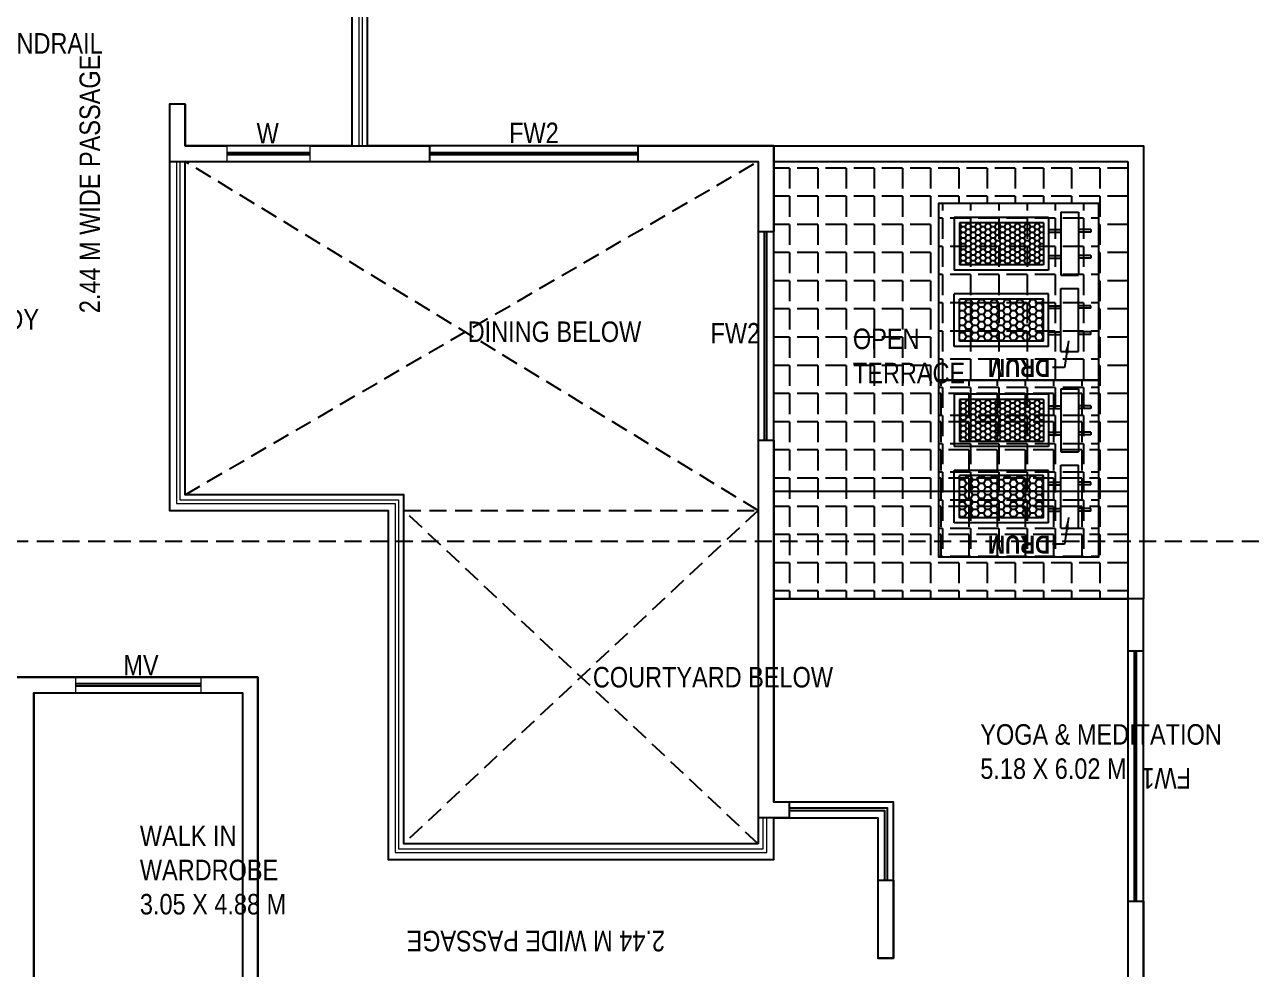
# Model space of a CAD drawing. Header units: metres. Extents: x 1185 to 1291, y 1063 to 1193.
# Drawn here: x 1250.12 to 1268.11, y 1071.5 to 1085.32 of the extents above; entities that cross this region are included whole.
import ezdxf

# ---------------------------------------------------------------- set-up
doc = ezdxf.new("R2010")
doc.units = ezdxf.units.M
doc.header["$MEASUREMENT"] = 0
for name, pattern in [('DASHED', [0.75, 0.5, -0.25]), ('DASHED2', [0.375, 0.25, -0.125]), ('HIDDEN', [0.375, 0.25, -0.125])]:
    doc.linetypes.add(name, pattern=pattern)
for name, color, linetype, lineweight in [('041 Window Elevation', 154, 'Continuous', 13), ('042 Elevation 2', 154, 'Continuous', 9), ('042 Window Glass', 8, 'Continuous', 25), ('081 Elevation 3', 150, 'Continuous', 20), ('11 Hatch 1', 251, 'Continuous', 0), ('111 Hatch 1', 8, 'Continuous', 5), ('SOLAR_PANEL', 3, 'Continuous', 0)]:
    doc.layers.add(name, color=color, linetype=linetype, lineweight=lineweight)
for name, color, linetype in [('BLK_1_FLR_1_BLT_UP_AREA', 2, 'Continuous'), ('BLK_1_FLR_1_BLT_UP_AREA_DEDUCT', 2, 'Continuous'), ('BLK_1_FLR_1_CARPET_AREA', 2, 'Continuous'), ('BLK_1_FLR_1_ROOF_AREA', 54, 'Continuous'), ('Grid Line', 8, 'Continuous'), ('SOLAR_WATER_HEATER', 1, 'Continuous')]:
    doc.layers.add(name, color=color, linetype=linetype)
doc.styles.get("Standard").update_dxf_attribs({"font": 'swisscb.ttf'})
doc.dimstyles.get("Standard").update_dxf_attribs({"dimtxt": 0.18, "dimasz": 0.18, "dimexe": 0.18, "dimexo": 0.0625, "dimgap": 0.09, "dimtad": 0, "dimtih": 1, "dimtoh": 1, "dimdec": 4, "dimzin": 0, "dimdsep": 46, "dimtxsty": 'Standard', "dimcen": 0.09, "dimadec": 0, "dimazin": 0, "dimtfac": 1, "dimtdec": 4, "dimtofl": 0, "dimtmove": 0, "dimatfit": 3, "dimfxl": 0, "dimtolj": 1, "dimtzin": 0, "dimarcsym": 0})

# ---------------------------------------------------------------- blocks, each defined once
blk = doc.blocks.new('hggkgk')
at = {"layer": '041 Window Elevation', "ltscale": 5}
for p, q in [((1389.792, 1087.91), (1388.572, 1087.91)), ((1388.572, 1087.91), (1388.572, 1087.681)), ((1389.792, 1087.681), (1389.792, 1087.91)), ((1389.792, 1087.681), (1388.572, 1087.681))]:
    blk.add_line(p, q, dxfattribs=at)
at = {"layer": '042 Window Glass', "ltscale": 5}
for p, q in [((1389.792, 1087.808), (1388.572, 1087.808)), ((1389.792, 1087.776), (1388.572, 1087.776))]:
    blk.add_line(p, q, dxfattribs=at)
blk = doc.blocks.new('BGFGBFGD')
at = {"layer": '041 Window Elevation', "ltscale": 5}
for p, q in [((1467.046, 1077.623), (1467.275, 1077.623)), ((1467.046, 1075.793), (1467.046, 1077.623)), ((1467.275, 1075.793), (1467.275, 1077.623)), ((1467.046, 1075.793), (1467.275, 1075.793))]:
    blk.add_line(p, q, dxfattribs=at)
at = {"layer": '042 Window Glass', "ltscale": 5}
for p, q in [((1467.141, 1075.793), (1467.141, 1077.623)), ((1467.173, 1075.793), (1467.173, 1077.623))]:
    blk.add_line(p, q, dxfattribs=at)
blk = doc.blocks.new('TRHTRH')
at = {"lineweight": -3}
for p, q in [((112975.853, -26611.716), (112975.853, -26612.637)), ((112976.113, -26611.716), (112975.853, -26611.716)), ((112976.113, -26611.716), (112976.113, -26612.637)), ((112976.292, -26611.792), (112977.674, -26611.792)), ((112976.292, -26611.792), (112976.292, -26612.56)), ((112976.368, -26611.869), (112977.597, -26611.869)), ((112976.368, -26611.869), (112976.368, -26612.484)), ((112977.597, -26611.869), (112977.597, -26612.484)), ((112977.674, -26611.792), (112977.674, -26612.56)), ((112975.674, -26611.965), (112975.853, -26611.965)), ((112975.674, -26611.965), (112975.674, -26612.004)), ((112975.674, -26612.004), (112975.853, -26612.004)), ((112976.292, -26611.965), (112976.113, -26611.965)), ((112976.292, -26612.004), (112976.113, -26612.004)), ((112975.674, -26612.349), (112975.853, -26612.349)), ((112975.674, -26612.349), (112975.674, -26612.387)), ((112975.674, -26612.387), (112975.853, -26612.387)), ((112976.292, -26612.349), (112976.113, -26612.349)), ((112976.292, -26612.387), (112976.113, -26612.387)), ((112976.113, -26612.637), (112975.853, -26612.637)), ((112976.292, -26612.56), (112977.674, -26612.56)), ((112976.368, -26612.484), (112977.597, -26612.484)), ((112975.853, -26613.753), (112975.853, -26612.832)), ((112976.113, -26612.832), (112975.853, -26612.832)), ((112976.113, -26613.753), (112976.113, -26612.832)), ((112976.292, -26613.677), (112976.292, -26612.909)), ((112976.292, -26612.909), (112977.674, -26612.909)), ((112976.368, -26613.6), (112976.368, -26612.985)), ((112976.368, -26612.985), (112977.597, -26612.985)), ((112977.597, -26613.6), (112977.597, -26612.985)), ((112977.674, -26613.677), (112977.674, -26612.909)), ((112975.674, -26613.082), (112975.853, -26613.082)), ((112975.674, -26613.12), (112975.674, -26613.082)), ((112975.674, -26613.12), (112975.853, -26613.12)), ((112976.292, -26613.082), (112976.113, -26613.082)), ((112976.292, -26613.12), (112976.113, -26613.12)), ((112975.674, -26613.465), (112975.853, -26613.465)), ((112975.674, -26613.504), (112975.674, -26613.465)), ((112975.674, -26613.504), (112975.853, -26613.504)), ((112976.292, -26613.465), (112976.113, -26613.465)), ((112976.292, -26613.504), (112976.113, -26613.504)), ((112976.292, -26613.677), (112977.674, -26613.677)), ((112976.368, -26613.6), (112977.597, -26613.6)), ((112976.113, -26613.753), (112975.853, -26613.753))]:
    blk.add_line(p, q, dxfattribs=at)
at = {"linetype": 'Continuous', "lineweight": -3}
for p, q in [((112976.37, -26611.934), (112976.401, -26611.88)), ((112976.401, -26611.88), (112976.395, -26611.869)), ((112976.401, -26611.88), (112976.464, -26611.88)), ((112976.464, -26611.88), (112976.47, -26611.869)), ((112976.495, -26611.934), (112976.464, -26611.88)), ((112976.558, -26611.934), (112976.589, -26611.88)), ((112976.589, -26611.88), (112976.583, -26611.869)), ((112976.589, -26611.88), (112976.651, -26611.88)), ((112976.651, -26611.88), (112976.657, -26611.869)), ((112976.683, -26611.934), (112976.651, -26611.88)), ((112976.745, -26611.934), (112976.776, -26611.88)), ((112976.776, -26611.88), (112976.77, -26611.869)), ((112976.776, -26611.88), (112976.839, -26611.88)), ((112976.839, -26611.88), (112976.845, -26611.869)), ((112976.87, -26611.934), (112976.839, -26611.88)), ((112976.933, -26611.934), (112976.964, -26611.88)), ((112976.964, -26611.88), (112976.958, -26611.869)), ((112976.964, -26611.88), (112977.026, -26611.88)), ((112977.026, -26611.88), (112977.032, -26611.869)), ((112977.058, -26611.934), (112977.026, -26611.88)), ((112977.12, -26611.934), (112977.151, -26611.88)), ((112977.151, -26611.88), (112977.145, -26611.869)), ((112977.151, -26611.88), (112977.214, -26611.88)), ((112977.214, -26611.88), (112977.22, -26611.869)), ((112977.245, -26611.934), (112977.214, -26611.88)), ((112977.308, -26611.934), (112977.339, -26611.88)), ((112977.339, -26611.88), (112977.333, -26611.869)), ((112977.339, -26611.88), (112977.401, -26611.88)), ((112977.401, -26611.88), (112977.407, -26611.869)), ((112977.433, -26611.934), (112977.401, -26611.88)), ((112977.495, -26611.934), (112977.526, -26611.88)), ((112977.526, -26611.88), (112977.52, -26611.869)), ((112977.526, -26611.88), (112977.589, -26611.88)), ((112977.589, -26611.88), (112977.595, -26611.869)), ((112977.597, -26611.894), (112977.589, -26611.88)), ((112976.368, -26611.934), (112976.37, -26611.934)), ((112976.368, -26612.042), (112976.37, -26612.042)), ((112976.401, -26611.988), (112976.37, -26611.934)), ((112976.37, -26612.042), (112976.401, -26611.988)), ((112976.401, -26612.096), (112976.37, -26612.042)), ((112976.37, -26612.15), (112976.401, -26612.096)), ((112976.401, -26611.988), (112976.464, -26611.988)), ((112976.401, -26612.096), (112976.464, -26612.096)), ((112976.464, -26611.988), (112976.495, -26611.934)), ((112976.495, -26612.042), (112976.464, -26611.988)), ((112976.464, -26612.096), (112976.495, -26612.042)), ((112976.495, -26612.15), (112976.464, -26612.096)), ((112976.495, -26611.934), (112976.558, -26611.934)), ((112976.495, -26612.042), (112976.558, -26612.042)), ((112976.589, -26611.988), (112976.558, -26611.934)), ((112976.558, -26612.042), (112976.589, -26611.988)), ((112976.589, -26612.096), (112976.558, -26612.042)), ((112976.558, -26612.15), (112976.589, -26612.096)), ((112976.589, -26611.988), (112976.651, -26611.988)), ((112976.589, -26612.096), (112976.651, -26612.096)), ((112976.651, -26611.988), (112976.683, -26611.934)), ((112976.683, -26612.042), (112976.651, -26611.988)), ((112976.651, -26612.096), (112976.683, -26612.042)), ((112976.683, -26612.15), (112976.651, -26612.096)), ((112976.683, -26611.934), (112976.745, -26611.934)), ((112976.683, -26612.042), (112976.745, -26612.042)), ((112976.776, -26611.988), (112976.745, -26611.934)), ((112976.745, -26612.042), (112976.776, -26611.988)), ((112976.776, -26612.096), (112976.745, -26612.042)), ((112976.745, -26612.15), (112976.776, -26612.096)), ((112976.776, -26611.988), (112976.839, -26611.988)), ((112976.776, -26612.096), (112976.839, -26612.096)), ((112976.839, -26611.988), (112976.87, -26611.934)), ((112976.87, -26612.042), (112976.839, -26611.988)), ((112976.839, -26612.096), (112976.87, -26612.042)), ((112976.87, -26612.15), (112976.839, -26612.096)), ((112976.87, -26611.934), (112976.933, -26611.934)), ((112976.87, -26612.042), (112976.933, -26612.042)), ((112976.964, -26611.988), (112976.933, -26611.934)), ((112976.933, -26612.042), (112976.964, -26611.988)), ((112976.964, -26612.096), (112976.933, -26612.042)), ((112976.933, -26612.15), (112976.964, -26612.096)), ((112976.964, -26611.988), (112977.026, -26611.988)), ((112976.964, -26612.096), (112977.026, -26612.096)), ((112977.026, -26611.988), (112977.058, -26611.934)), ((112977.058, -26612.042), (112977.026, -26611.988)), ((112977.026, -26612.096), (112977.058, -26612.042)), ((112977.058, -26612.15), (112977.026, -26612.096)), ((112977.058, -26611.934), (112977.12, -26611.934)), ((112977.058, -26612.042), (112977.12, -26612.042)), ((112977.151, -26611.988), (112977.12, -26611.934)), ((112977.12, -26612.042), (112977.151, -26611.988)), ((112977.151, -26612.096), (112977.12, -26612.042)), ((112977.12, -26612.15), (112977.151, -26612.096)), ((112977.151, -26611.988), (112977.214, -26611.988)), ((112977.151, -26612.096), (112977.214, -26612.096)), ((112977.214, -26611.988), (112977.245, -26611.934)), ((112977.245, -26612.042), (112977.214, -26611.988)), ((112977.214, -26612.096), (112977.245, -26612.042)), ((112977.245, -26612.15), (112977.214, -26612.096)), ((112977.245, -26611.934), (112977.308, -26611.934)), ((112977.245, -26612.042), (112977.308, -26612.042)), ((112977.339, -26611.988), (112977.308, -26611.934)), ((112977.308, -26612.042), (112977.339, -26611.988)), ((112977.339, -26612.096), (112977.308, -26612.042)), ((112977.308, -26612.15), (112977.339, -26612.096)), ((112977.339, -26611.988), (112977.401, -26611.988)), ((112977.339, -26612.096), (112977.401, -26612.096)), ((112977.401, -26611.988), (112977.433, -26611.934)), ((112977.433, -26612.042), (112977.401, -26611.988)), ((112977.401, -26612.096), (112977.433, -26612.042)), ((112977.433, -26612.15), (112977.401, -26612.096)), ((112977.433, -26611.934), (112977.495, -26611.934)), ((112977.433, -26612.042), (112977.495, -26612.042)), ((112977.526, -26611.988), (112977.495, -26611.934)), ((112977.495, -26612.042), (112977.526, -26611.988)), ((112977.526, -26612.096), (112977.495, -26612.042)), ((112977.495, -26612.15), (112977.526, -26612.096)), ((112977.526, -26611.988), (112977.589, -26611.988)), ((112977.526, -26612.096), (112977.589, -26612.096)), ((112977.589, -26611.988), (112977.597, -26611.973)), ((112977.597, -26612.003), (112977.589, -26611.988)), ((112977.589, -26612.096), (112977.597, -26612.082)), ((112977.597, -26612.111), (112977.589, -26612.096)), ((112976.368, -26612.15), (112976.37, -26612.15)), ((112976.368, -26612.259), (112976.37, -26612.259)), ((112976.401, -26612.204), (112976.37, -26612.15)), ((112976.37, -26612.259), (112976.401, -26612.204)), ((112976.401, -26612.313), (112976.37, -26612.259)), ((112976.401, -26612.204), (112976.464, -26612.204)), ((112976.464, -26612.204), (112976.495, -26612.15)), ((112976.495, -26612.259), (112976.464, -26612.204)), ((112976.464, -26612.313), (112976.495, -26612.259)), ((112976.495, -26612.15), (112976.558, -26612.15)), ((112976.495, -26612.259), (112976.558, -26612.259)), ((112976.589, -26612.204), (112976.558, -26612.15)), ((112976.558, -26612.259), (112976.589, -26612.204)), ((112976.589, -26612.313), (112976.558, -26612.259)), ((112976.589, -26612.204), (112976.651, -26612.204)), ((112976.651, -26612.204), (112976.683, -26612.15)), ((112976.683, -26612.259), (112976.651, -26612.204)), ((112976.651, -26612.313), (112976.683, -26612.259)), ((112976.683, -26612.15), (112976.745, -26612.15)), ((112976.683, -26612.259), (112976.745, -26612.259)), ((112976.776, -26612.204), (112976.745, -26612.15)), ((112976.745, -26612.259), (112976.776, -26612.204)), ((112976.776, -26612.313), (112976.745, -26612.259)), ((112976.776, -26612.204), (112976.839, -26612.204)), ((112976.839, -26612.204), (112976.87, -26612.15)), ((112976.87, -26612.259), (112976.839, -26612.204)), ((112976.839, -26612.313), (112976.87, -26612.259)), ((112976.87, -26612.15), (112976.933, -26612.15)), ((112976.87, -26612.259), (112976.933, -26612.259)), ((112976.964, -26612.204), (112976.933, -26612.15)), ((112976.933, -26612.259), (112976.964, -26612.204)), ((112976.964, -26612.313), (112976.933, -26612.259)), ((112976.964, -26612.204), (112977.026, -26612.204)), ((112977.026, -26612.204), (112977.058, -26612.15)), ((112977.058, -26612.259), (112977.026, -26612.204)), ((112977.026, -26612.313), (112977.058, -26612.259)), ((112977.058, -26612.15), (112977.12, -26612.15)), ((112977.058, -26612.259), (112977.12, -26612.259)), ((112977.151, -26612.204), (112977.12, -26612.15)), ((112977.12, -26612.259), (112977.151, -26612.204)), ((112977.151, -26612.313), (112977.12, -26612.259)), ((112977.151, -26612.204), (112977.214, -26612.204)), ((112977.214, -26612.204), (112977.245, -26612.15)), ((112977.245, -26612.259), (112977.214, -26612.204)), ((112977.214, -26612.313), (112977.245, -26612.259)), ((112977.245, -26612.15), (112977.308, -26612.15)), ((112977.245, -26612.259), (112977.308, -26612.259)), ((112977.339, -26612.204), (112977.308, -26612.15)), ((112977.308, -26612.259), (112977.339, -26612.204)), ((112977.339, -26612.313), (112977.308, -26612.259)), ((112977.339, -26612.204), (112977.401, -26612.204)), ((112977.401, -26612.204), (112977.433, -26612.15)), ((112977.433, -26612.259), (112977.401, -26612.204)), ((112977.401, -26612.313), (112977.433, -26612.259)), ((112977.433, -26612.15), (112977.495, -26612.15)), ((112977.433, -26612.259), (112977.495, -26612.259)), ((112977.526, -26612.204), (112977.495, -26612.15)), ((112977.495, -26612.259), (112977.526, -26612.204)), ((112977.526, -26612.313), (112977.495, -26612.259)), ((112977.526, -26612.204), (112977.589, -26612.204)), ((112977.589, -26612.204), (112977.597, -26612.19)), ((112977.597, -26612.219), (112977.589, -26612.204)), ((112976.368, -26612.367), (112976.37, -26612.367)), ((112976.37, -26612.367), (112976.401, -26612.313)), ((112976.401, -26612.421), (112976.37, -26612.367)), ((112976.37, -26612.475), (112976.401, -26612.421)), ((112976.401, -26612.313), (112976.464, -26612.313)), ((112976.401, -26612.421), (112976.464, -26612.421)), ((112976.495, -26612.367), (112976.464, -26612.313)), ((112976.464, -26612.421), (112976.495, -26612.367)), ((112976.495, -26612.475), (112976.464, -26612.421)), ((112976.495, -26612.367), (112976.558, -26612.367)), ((112976.558, -26612.367), (112976.589, -26612.313)), ((112976.589, -26612.421), (112976.558, -26612.367)), ((112976.558, -26612.475), (112976.589, -26612.421)), ((112976.589, -26612.313), (112976.651, -26612.313)), ((112976.589, -26612.421), (112976.651, -26612.421)), ((112976.683, -26612.367), (112976.651, -26612.313)), ((112976.651, -26612.421), (112976.683, -26612.367)), ((112976.683, -26612.475), (112976.651, -26612.421)), ((112976.683, -26612.367), (112976.745, -26612.367)), ((112976.745, -26612.367), (112976.776, -26612.313)), ((112976.776, -26612.421), (112976.745, -26612.367)), ((112976.745, -26612.475), (112976.776, -26612.421)), ((112976.776, -26612.313), (112976.839, -26612.313)), ((112976.776, -26612.421), (112976.839, -26612.421)), ((112976.87, -26612.367), (112976.839, -26612.313)), ((112976.839, -26612.421), (112976.87, -26612.367)), ((112976.87, -26612.475), (112976.839, -26612.421)), ((112976.87, -26612.367), (112976.933, -26612.367)), ((112976.933, -26612.367), (112976.964, -26612.313)), ((112976.964, -26612.421), (112976.933, -26612.367)), ((112976.933, -26612.475), (112976.964, -26612.421)), ((112976.964, -26612.313), (112977.026, -26612.313)), ((112976.964, -26612.421), (112977.026, -26612.421)), ((112977.058, -26612.367), (112977.026, -26612.313)), ((112977.026, -26612.421), (112977.058, -26612.367)), ((112977.058, -26612.475), (112977.026, -26612.421)), ((112977.058, -26612.367), (112977.12, -26612.367)), ((112977.12, -26612.367), (112977.151, -26612.313)), ((112977.151, -26612.421), (112977.12, -26612.367)), ((112977.12, -26612.475), (112977.151, -26612.421)), ((112977.151, -26612.313), (112977.214, -26612.313)), ((112977.151, -26612.421), (112977.214, -26612.421)), ((112977.245, -26612.367), (112977.214, -26612.313)), ((112977.214, -26612.421), (112977.245, -26612.367)), ((112977.245, -26612.475), (112977.214, -26612.421)), ((112977.245, -26612.367), (112977.308, -26612.367)), ((112977.308, -26612.367), (112977.339, -26612.313)), ((112977.339, -26612.421), (112977.308, -26612.367)), ((112977.308, -26612.475), (112977.339, -26612.421)), ((112977.339, -26612.313), (112977.401, -26612.313)), ((112977.339, -26612.421), (112977.401, -26612.421)), ((112977.433, -26612.367), (112977.401, -26612.313)), ((112977.401, -26612.421), (112977.433, -26612.367)), ((112977.433, -26612.475), (112977.401, -26612.421)), ((112977.433, -26612.367), (112977.495, -26612.367)), ((112977.495, -26612.367), (112977.526, -26612.313)), ((112977.526, -26612.421), (112977.495, -26612.367)), ((112977.495, -26612.475), (112977.526, -26612.421)), ((112977.526, -26612.313), (112977.589, -26612.313)), ((112977.526, -26612.421), (112977.589, -26612.421)), ((112977.589, -26612.313), (112977.597, -26612.298)), ((112977.597, -26612.327), (112977.589, -26612.313)), ((112977.589, -26612.421), (112977.597, -26612.406)), ((112977.597, -26612.436), (112977.589, -26612.421)), ((112976.368, -26612.475), (112976.37, -26612.475)), ((112976.375, -26612.484), (112976.37, -26612.475)), ((112976.49, -26612.484), (112976.495, -26612.475)), ((112976.495, -26612.475), (112976.558, -26612.475)), ((112976.562, -26612.484), (112976.558, -26612.475)), ((112976.678, -26612.484), (112976.683, -26612.475)), ((112976.683, -26612.475), (112976.745, -26612.475)), ((112976.75, -26612.484), (112976.745, -26612.475)), ((112976.865, -26612.484), (112976.87, -26612.475)), ((112976.87, -26612.475), (112976.933, -26612.475)), ((112976.937, -26612.484), (112976.933, -26612.475)), ((112977.053, -26612.484), (112977.058, -26612.475)), ((112977.058, -26612.475), (112977.12, -26612.475)), ((112977.125, -26612.484), (112977.12, -26612.475)), ((112977.24, -26612.484), (112977.245, -26612.475)), ((112977.245, -26612.475), (112977.308, -26612.475)), ((112977.312, -26612.484), (112977.308, -26612.475)), ((112977.428, -26612.484), (112977.433, -26612.475)), ((112977.433, -26612.475), (112977.495, -26612.475)), ((112977.5, -26612.484), (112977.495, -26612.475)), ((112976.414, -26613.044), (112976.438, -26613.003)), ((112976.438, -26613.003), (112976.428, -26612.985)), ((112976.438, -26613.003), (112976.486, -26613.003)), ((112976.486, -26613.003), (112976.496, -26612.985)), ((112976.51, -26613.044), (112976.486, -26613.003)), ((112976.558, -26613.044), (112976.582, -26613.003)), ((112976.582, -26613.003), (112976.572, -26612.985)), ((112976.582, -26613.003), (112976.63, -26613.003)), ((112976.63, -26613.003), (112976.64, -26612.985)), ((112976.654, -26613.044), (112976.63, -26613.003)), ((112976.702, -26613.044), (112976.726, -26613.003)), ((112976.726, -26613.003), (112976.716, -26612.985)), ((112976.726, -26613.003), (112976.774, -26613.003)), ((112976.774, -26613.003), (112976.784, -26612.985)), ((112976.798, -26613.044), (112976.774, -26613.003)), ((112976.846, -26613.044), (112976.87, -26613.003)), ((112976.87, -26613.003), (112976.86, -26612.985)), ((112976.87, -26613.003), (112976.918, -26613.003)), ((112976.918, -26613.003), (112976.928, -26612.985)), ((112976.942, -26613.044), (112976.918, -26613.003)), ((112976.99, -26613.044), (112977.014, -26613.003)), ((112977.014, -26613.003), (112977.004, -26612.985)), ((112977.014, -26613.003), (112977.062, -26613.003)), ((112977.062, -26613.003), (112977.072, -26612.985)), ((112977.086, -26613.044), (112977.062, -26613.003)), ((112977.134, -26613.044), (112977.158, -26613.003)), ((112977.158, -26613.003), (112977.148, -26612.985)), ((112977.158, -26613.003), (112977.206, -26613.003)), ((112977.206, -26613.003), (112977.216, -26612.985)), ((112977.23, -26613.044), (112977.206, -26613.003)), ((112977.278, -26613.044), (112977.302, -26613.003)), ((112977.302, -26613.003), (112977.292, -26612.985)), ((112977.302, -26613.003), (112977.35, -26613.003)), ((112977.35, -26613.003), (112977.36, -26612.985)), ((112977.374, -26613.044), (112977.35, -26613.003)), ((112977.422, -26613.044), (112977.446, -26613.003)), ((112977.446, -26613.003), (112977.436, -26612.985)), ((112977.446, -26613.003), (112977.494, -26613.003)), ((112977.494, -26613.003), (112977.504, -26612.985)), ((112977.518, -26613.044), (112977.494, -26613.003)), ((112977.566, -26613.044), (112977.59, -26613.003)), ((112977.59, -26613.003), (112977.58, -26612.985)), ((112977.59, -26613.003), (112977.597, -26613.003)), ((112976.368, -26613.044), (112976.414, -26613.044)), ((112976.368, -26613.128), (112976.414, -26613.128)), ((112976.438, -26613.086), (112976.414, -26613.044)), ((112976.414, -26613.128), (112976.438, -26613.086)), ((112976.438, -26613.169), (112976.414, -26613.128)), ((112976.414, -26613.211), (112976.438, -26613.169)), ((112976.438, -26613.086), (112976.486, -26613.086)), ((112976.438, -26613.169), (112976.486, -26613.169)), ((112976.486, -26613.086), (112976.51, -26613.044)), ((112976.51, -26613.128), (112976.486, -26613.086)), ((112976.486, -26613.169), (112976.51, -26613.128)), ((112976.51, -26613.211), (112976.486, -26613.169)), ((112976.51, -26613.044), (112976.558, -26613.044)), ((112976.51, -26613.128), (112976.558, -26613.128)), ((112976.582, -26613.086), (112976.558, -26613.044)), ((112976.558, -26613.128), (112976.582, -26613.086)), ((112976.582, -26613.169), (112976.558, -26613.128)), ((112976.558, -26613.211), (112976.582, -26613.169)), ((112976.582, -26613.086), (112976.63, -26613.086)), ((112976.582, -26613.169), (112976.63, -26613.169)), ((112976.63, -26613.086), (112976.654, -26613.044)), ((112976.654, -26613.128), (112976.63, -26613.086)), ((112976.63, -26613.169), (112976.654, -26613.128)), ((112976.654, -26613.211), (112976.63, -26613.169)), ((112976.654, -26613.044), (112976.702, -26613.044)), ((112976.654, -26613.128), (112976.702, -26613.128)), ((112976.726, -26613.086), (112976.702, -26613.044)), ((112976.702, -26613.128), (112976.726, -26613.086)), ((112976.726, -26613.169), (112976.702, -26613.128)), ((112976.702, -26613.211), (112976.726, -26613.169)), ((112976.726, -26613.086), (112976.774, -26613.086)), ((112976.726, -26613.169), (112976.774, -26613.169)), ((112976.774, -26613.086), (112976.798, -26613.044)), ((112976.798, -26613.128), (112976.774, -26613.086)), ((112976.774, -26613.169), (112976.798, -26613.128)), ((112976.798, -26613.211), (112976.774, -26613.169)), ((112976.798, -26613.044), (112976.846, -26613.044)), ((112976.798, -26613.128), (112976.846, -26613.128)), ((112976.87, -26613.086), (112976.846, -26613.044)), ((112976.846, -26613.128), (112976.87, -26613.086)), ((112976.87, -26613.169), (112976.846, -26613.128)), ((112976.846, -26613.211), (112976.87, -26613.169)), ((112976.87, -26613.086), (112976.918, -26613.086)), ((112976.87, -26613.169), (112976.918, -26613.169)), ((112976.918, -26613.086), (112976.942, -26613.044)), ((112976.942, -26613.128), (112976.918, -26613.086)), ((112976.918, -26613.169), (112976.942, -26613.128)), ((112976.942, -26613.211), (112976.918, -26613.169)), ((112976.942, -26613.044), (112976.99, -26613.044)), ((112976.942, -26613.128), (112976.99, -26613.128)), ((112977.014, -26613.086), (112976.99, -26613.044)), ((112976.99, -26613.128), (112977.014, -26613.086)), ((112977.014, -26613.169), (112976.99, -26613.128)), ((112976.99, -26613.211), (112977.014, -26613.169)), ((112977.014, -26613.086), (112977.062, -26613.086)), ((112977.014, -26613.169), (112977.062, -26613.169)), ((112977.062, -26613.086), (112977.086, -26613.044)), ((112977.086, -26613.128), (112977.062, -26613.086)), ((112977.062, -26613.169), (112977.086, -26613.128)), ((112977.086, -26613.211), (112977.062, -26613.169)), ((112977.086, -26613.044), (112977.134, -26613.044)), ((112977.086, -26613.128), (112977.134, -26613.128)), ((112977.158, -26613.086), (112977.134, -26613.044)), ((112977.134, -26613.128), (112977.158, -26613.086)), ((112977.158, -26613.169), (112977.134, -26613.128)), ((112977.134, -26613.211), (112977.158, -26613.169)), ((112977.158, -26613.086), (112977.206, -26613.086)), ((112977.158, -26613.169), (112977.206, -26613.169)), ((112977.206, -26613.086), (112977.23, -26613.044)), ((112977.23, -26613.128), (112977.206, -26613.086)), ((112977.206, -26613.169), (112977.23, -26613.128)), ((112977.23, -26613.211), (112977.206, -26613.169)), ((112977.23, -26613.044), (112977.278, -26613.044)), ((112977.23, -26613.128), (112977.278, -26613.128)), ((112977.302, -26613.086), (112977.278, -26613.044)), ((112977.278, -26613.128), (112977.302, -26613.086)), ((112977.302, -26613.169), (112977.278, -26613.128)), ((112977.278, -26613.211), (112977.302, -26613.169)), ((112977.302, -26613.086), (112977.35, -26613.086)), ((112977.302, -26613.169), (112977.35, -26613.169)), ((112977.35, -26613.086), (112977.374, -26613.044)), ((112977.374, -26613.128), (112977.35, -26613.086)), ((112977.35, -26613.169), (112977.374, -26613.128)), ((112977.374, -26613.211), (112977.35, -26613.169)), ((112977.374, -26613.044), (112977.422, -26613.044)), ((112977.374, -26613.128), (112977.422, -26613.128)), ((112977.446, -26613.086), (112977.422, -26613.044)), ((112977.422, -26613.128), (112977.446, -26613.086)), ((112977.446, -26613.169), (112977.422, -26613.128)), ((112977.422, -26613.211), (112977.446, -26613.169)), ((112977.446, -26613.086), (112977.494, -26613.086)), ((112977.446, -26613.169), (112977.494, -26613.169)), ((112977.494, -26613.086), (112977.518, -26613.044)), ((112977.518, -26613.128), (112977.494, -26613.086)), ((112977.494, -26613.169), (112977.518, -26613.128)), ((112977.518, -26613.211), (112977.494, -26613.169)), ((112977.518, -26613.044), (112977.566, -26613.044)), ((112977.518, -26613.128), (112977.566, -26613.128)), ((112977.59, -26613.086), (112977.566, -26613.044)), ((112977.566, -26613.128), (112977.59, -26613.086)), ((112977.59, -26613.169), (112977.566, -26613.128)), ((112977.566, -26613.211), (112977.59, -26613.169)), ((112977.59, -26613.086), (112977.597, -26613.086)), ((112977.59, -26613.169), (112977.597, -26613.169)), ((112976.368, -26613.211), (112976.414, -26613.211)), ((112976.368, -26613.294), (112976.414, -26613.294)), ((112976.438, -26613.252), (112976.414, -26613.211)), ((112976.414, -26613.294), (112976.438, -26613.252)), ((112976.438, -26613.335), (112976.414, -26613.294)), ((112976.414, -26613.377), (112976.438, -26613.335)), ((112976.438, -26613.252), (112976.486, -26613.252)), ((112976.438, -26613.335), (112976.486, -26613.335)), ((112976.486, -26613.252), (112976.51, -26613.211)), ((112976.51, -26613.294), (112976.486, -26613.252)), ((112976.486, -26613.335), (112976.51, -26613.294)), ((112976.51, -26613.377), (112976.486, -26613.335)), ((112976.51, -26613.211), (112976.558, -26613.211)), ((112976.51, -26613.294), (112976.558, -26613.294)), ((112976.582, -26613.252), (112976.558, -26613.211)), ((112976.558, -26613.294), (112976.582, -26613.252)), ((112976.582, -26613.335), (112976.558, -26613.294)), ((112976.558, -26613.377), (112976.582, -26613.335)), ((112976.582, -26613.252), (112976.63, -26613.252)), ((112976.582, -26613.335), (112976.63, -26613.335)), ((112976.63, -26613.252), (112976.654, -26613.211)), ((112976.654, -26613.294), (112976.63, -26613.252)), ((112976.63, -26613.335), (112976.654, -26613.294)), ((112976.654, -26613.377), (112976.63, -26613.335)), ((112976.654, -26613.211), (112976.702, -26613.211)), ((112976.654, -26613.294), (112976.702, -26613.294)), ((112976.726, -26613.252), (112976.702, -26613.211)), ((112976.702, -26613.294), (112976.726, -26613.252)), ((112976.726, -26613.335), (112976.702, -26613.294)), ((112976.702, -26613.377), (112976.726, -26613.335)), ((112976.726, -26613.252), (112976.774, -26613.252)), ((112976.726, -26613.335), (112976.774, -26613.335)), ((112976.774, -26613.252), (112976.798, -26613.211)), ((112976.798, -26613.294), (112976.774, -26613.252)), ((112976.774, -26613.335), (112976.798, -26613.294)), ((112976.798, -26613.377), (112976.774, -26613.335)), ((112976.798, -26613.211), (112976.846, -26613.211)), ((112976.798, -26613.294), (112976.846, -26613.294)), ((112976.87, -26613.252), (112976.846, -26613.211)), ((112976.846, -26613.294), (112976.87, -26613.252)), ((112976.87, -26613.335), (112976.846, -26613.294)), ((112976.846, -26613.377), (112976.87, -26613.335)), ((112976.87, -26613.252), (112976.918, -26613.252)), ((112976.87, -26613.335), (112976.918, -26613.335)), ((112976.918, -26613.252), (112976.942, -26613.211)), ((112976.942, -26613.294), (112976.918, -26613.252)), ((112976.918, -26613.335), (112976.942, -26613.294)), ((112976.942, -26613.377), (112976.918, -26613.335)), ((112976.942, -26613.211), (112976.99, -26613.211)), ((112976.942, -26613.294), (112976.99, -26613.294)), ((112977.014, -26613.252), (112976.99, -26613.211)), ((112976.99, -26613.294), (112977.014, -26613.252)), ((112977.014, -26613.335), (112976.99, -26613.294)), ((112976.99, -26613.377), (112977.014, -26613.335)), ((112977.014, -26613.252), (112977.062, -26613.252)), ((112977.014, -26613.335), (112977.062, -26613.335)), ((112977.062, -26613.252), (112977.086, -26613.211)), ((112977.086, -26613.294), (112977.062, -26613.252)), ((112977.062, -26613.335), (112977.086, -26613.294)), ((112977.086, -26613.377), (112977.062, -26613.335)), ((112977.086, -26613.211), (112977.134, -26613.211)), ((112977.086, -26613.294), (112977.134, -26613.294)), ((112977.158, -26613.252), (112977.134, -26613.211)), ((112977.134, -26613.294), (112977.158, -26613.252)), ((112977.158, -26613.335), (112977.134, -26613.294)), ((112977.134, -26613.377), (112977.158, -26613.335)), ((112977.158, -26613.252), (112977.206, -26613.252)), ((112977.158, -26613.335), (112977.206, -26613.335)), ((112977.206, -26613.252), (112977.23, -26613.211)), ((112977.23, -26613.294), (112977.206, -26613.252)), ((112977.206, -26613.335), (112977.23, -26613.294)), ((112977.23, -26613.377), (112977.206, -26613.335)), ((112977.23, -26613.211), (112977.278, -26613.211)), ((112977.23, -26613.294), (112977.278, -26613.294)), ((112977.302, -26613.252), (112977.278, -26613.211)), ((112977.278, -26613.294), (112977.302, -26613.252)), ((112977.302, -26613.335), (112977.278, -26613.294)), ((112977.278, -26613.377), (112977.302, -26613.335)), ((112977.302, -26613.252), (112977.35, -26613.252)), ((112977.302, -26613.335), (112977.35, -26613.335)), ((112977.35, -26613.252), (112977.374, -26613.211)), ((112977.374, -26613.294), (112977.35, -26613.252)), ((112977.35, -26613.335), (112977.374, -26613.294)), ((112977.374, -26613.377), (112977.35, -26613.335)), ((112977.374, -26613.211), (112977.422, -26613.211)), ((112977.374, -26613.294), (112977.422, -26613.294)), ((112977.446, -26613.252), (112977.422, -26613.211)), ((112977.422, -26613.294), (112977.446, -26613.252)), ((112977.446, -26613.335), (112977.422, -26613.294)), ((112977.422, -26613.377), (112977.446, -26613.335)), ((112977.446, -26613.252), (112977.494, -26613.252)), ((112977.446, -26613.335), (112977.494, -26613.335)), ((112977.494, -26613.252), (112977.518, -26613.211)), ((112977.518, -26613.294), (112977.494, -26613.252)), ((112977.494, -26613.335), (112977.518, -26613.294)), ((112977.518, -26613.377), (112977.494, -26613.335)), ((112977.518, -26613.211), (112977.566, -26613.211)), ((112977.518, -26613.294), (112977.566, -26613.294)), ((112977.59, -26613.252), (112977.566, -26613.211)), ((112977.566, -26613.294), (112977.59, -26613.252)), ((112977.59, -26613.335), (112977.566, -26613.294)), ((112977.566, -26613.377), (112977.59, -26613.335)), ((112977.59, -26613.252), (112977.597, -26613.252)), ((112977.59, -26613.335), (112977.597, -26613.335)), ((112976.368, -26613.377), (112976.414, -26613.377)), ((112976.368, -26613.46), (112976.414, -26613.46)), ((112976.368, -26613.543), (112976.414, -26613.543)), ((112976.438, -26613.419), (112976.414, -26613.377)), ((112976.414, -26613.46), (112976.438, -26613.419)), ((112976.438, -26613.502), (112976.414, -26613.46)), ((112976.414, -26613.543), (112976.438, -26613.502)), ((112976.438, -26613.585), (112976.414, -26613.543)), ((112976.438, -26613.419), (112976.486, -26613.419)), ((112976.438, -26613.502), (112976.486, -26613.502)), ((112976.486, -26613.419), (112976.51, -26613.377)), ((112976.51, -26613.46), (112976.486, -26613.419)), ((112976.486, -26613.502), (112976.51, -26613.46)), ((112976.51, -26613.543), (112976.486, -26613.502)), ((112976.486, -26613.585), (112976.51, -26613.543)), ((112976.51, -26613.377), (112976.558, -26613.377)), ((112976.51, -26613.46), (112976.558, -26613.46)), ((112976.51, -26613.543), (112976.558, -26613.543)), ((112976.582, -26613.419), (112976.558, -26613.377)), ((112976.558, -26613.46), (112976.582, -26613.419)), ((112976.582, -26613.502), (112976.558, -26613.46)), ((112976.558, -26613.543), (112976.582, -26613.502)), ((112976.582, -26613.585), (112976.558, -26613.543)), ((112976.582, -26613.419), (112976.63, -26613.419)), ((112976.582, -26613.502), (112976.63, -26613.502)), ((112976.63, -26613.419), (112976.654, -26613.377)), ((112976.654, -26613.46), (112976.63, -26613.419)), ((112976.63, -26613.502), (112976.654, -26613.46)), ((112976.654, -26613.543), (112976.63, -26613.502)), ((112976.63, -26613.585), (112976.654, -26613.543)), ((112976.654, -26613.377), (112976.702, -26613.377)), ((112976.654, -26613.46), (112976.702, -26613.46)), ((112976.654, -26613.543), (112976.702, -26613.543)), ((112976.726, -26613.419), (112976.702, -26613.377)), ((112976.702, -26613.46), (112976.726, -26613.419)), ((112976.726, -26613.502), (112976.702, -26613.46)), ((112976.702, -26613.543), (112976.726, -26613.502)), ((112976.726, -26613.585), (112976.702, -26613.543)), ((112976.726, -26613.419), (112976.774, -26613.419)), ((112976.726, -26613.502), (112976.774, -26613.502)), ((112976.774, -26613.419), (112976.798, -26613.377)), ((112976.798, -26613.46), (112976.774, -26613.419)), ((112976.774, -26613.502), (112976.798, -26613.46)), ((112976.798, -26613.543), (112976.774, -26613.502)), ((112976.774, -26613.585), (112976.798, -26613.543)), ((112976.798, -26613.377), (112976.846, -26613.377)), ((112976.798, -26613.46), (112976.846, -26613.46)), ((112976.798, -26613.543), (112976.846, -26613.543)), ((112976.87, -26613.419), (112976.846, -26613.377)), ((112976.846, -26613.46), (112976.87, -26613.419)), ((112976.87, -26613.502), (112976.846, -26613.46)), ((112976.846, -26613.543), (112976.87, -26613.502)), ((112976.87, -26613.585), (112976.846, -26613.543)), ((112976.87, -26613.419), (112976.918, -26613.419)), ((112976.87, -26613.502), (112976.918, -26613.502)), ((112976.918, -26613.419), (112976.942, -26613.377)), ((112976.942, -26613.46), (112976.918, -26613.419)), ((112976.918, -26613.502), (112976.942, -26613.46)), ((112976.942, -26613.543), (112976.918, -26613.502)), ((112976.918, -26613.585), (112976.942, -26613.543)), ((112976.942, -26613.377), (112976.99, -26613.377)), ((112976.942, -26613.46), (112976.99, -26613.46)), ((112976.942, -26613.543), (112976.99, -26613.543)), ((112977.014, -26613.419), (112976.99, -26613.377)), ((112976.99, -26613.46), (112977.014, -26613.419)), ((112977.014, -26613.502), (112976.99, -26613.46)), ((112976.99, -26613.543), (112977.014, -26613.502)), ((112977.014, -26613.585), (112976.99, -26613.543)), ((112977.014, -26613.419), (112977.062, -26613.419)), ((112977.014, -26613.502), (112977.062, -26613.502)), ((112977.062, -26613.419), (112977.086, -26613.377)), ((112977.086, -26613.46), (112977.062, -26613.419)), ((112977.062, -26613.502), (112977.086, -26613.46)), ((112977.086, -26613.543), (112977.062, -26613.502)), ((112977.062, -26613.585), (112977.086, -26613.543)), ((112977.086, -26613.377), (112977.134, -26613.377)), ((112977.086, -26613.46), (112977.134, -26613.46)), ((112977.086, -26613.543), (112977.134, -26613.543)), ((112977.158, -26613.419), (112977.134, -26613.377)), ((112977.134, -26613.46), (112977.158, -26613.419)), ((112977.158, -26613.502), (112977.134, -26613.46)), ((112977.134, -26613.543), (112977.158, -26613.502)), ((112977.158, -26613.585), (112977.134, -26613.543)), ((112977.158, -26613.419), (112977.206, -26613.419)), ((112977.158, -26613.502), (112977.206, -26613.502)), ((112977.206, -26613.419), (112977.23, -26613.377)), ((112977.23, -26613.46), (112977.206, -26613.419)), ((112977.206, -26613.502), (112977.23, -26613.46)), ((112977.23, -26613.543), (112977.206, -26613.502)), ((112977.206, -26613.585), (112977.23, -26613.543)), ((112977.23, -26613.377), (112977.278, -26613.377)), ((112977.23, -26613.46), (112977.278, -26613.46)), ((112977.23, -26613.543), (112977.278, -26613.543)), ((112977.302, -26613.419), (112977.278, -26613.377)), ((112977.278, -26613.46), (112977.302, -26613.419)), ((112977.302, -26613.502), (112977.278, -26613.46)), ((112977.278, -26613.543), (112977.302, -26613.502)), ((112977.302, -26613.585), (112977.278, -26613.543)), ((112977.302, -26613.419), (112977.35, -26613.419)), ((112977.302, -26613.502), (112977.35, -26613.502)), ((112977.35, -26613.419), (112977.374, -26613.377)), ((112977.374, -26613.46), (112977.35, -26613.419)), ((112977.35, -26613.502), (112977.374, -26613.46)), ((112977.374, -26613.543), (112977.35, -26613.502)), ((112977.35, -26613.585), (112977.374, -26613.543)), ((112977.374, -26613.377), (112977.422, -26613.377)), ((112977.374, -26613.46), (112977.422, -26613.46)), ((112977.374, -26613.543), (112977.422, -26613.543)), ((112977.446, -26613.419), (112977.422, -26613.377)), ((112977.422, -26613.46), (112977.446, -26613.419)), ((112977.446, -26613.502), (112977.422, -26613.46)), ((112977.422, -26613.543), (112977.446, -26613.502)), ((112977.446, -26613.585), (112977.422, -26613.543)), ((112977.446, -26613.419), (112977.494, -26613.419)), ((112977.446, -26613.502), (112977.494, -26613.502)), ((112977.494, -26613.419), (112977.518, -26613.377)), ((112977.518, -26613.46), (112977.494, -26613.419)), ((112977.494, -26613.502), (112977.518, -26613.46)), ((112977.518, -26613.543), (112977.494, -26613.502)), ((112977.494, -26613.585), (112977.518, -26613.543)), ((112977.518, -26613.377), (112977.566, -26613.377)), ((112977.518, -26613.46), (112977.566, -26613.46)), ((112977.518, -26613.543), (112977.566, -26613.543)), ((112977.59, -26613.419), (112977.566, -26613.377)), ((112977.566, -26613.46), (112977.59, -26613.419)), ((112977.59, -26613.502), (112977.566, -26613.46)), ((112977.566, -26613.543), (112977.59, -26613.502)), ((112977.59, -26613.585), (112977.566, -26613.543)), ((112977.59, -26613.419), (112977.597, -26613.419)), ((112977.59, -26613.502), (112977.597, -26613.502)), ((112976.429, -26613.6), (112976.438, -26613.585)), ((112976.438, -26613.585), (112976.486, -26613.585)), ((112976.495, -26613.6), (112976.486, -26613.585)), ((112976.573, -26613.6), (112976.582, -26613.585)), ((112976.582, -26613.585), (112976.63, -26613.585)), ((112976.639, -26613.6), (112976.63, -26613.585)), ((112976.717, -26613.6), (112976.726, -26613.585)), ((112976.726, -26613.585), (112976.774, -26613.585)), ((112976.783, -26613.6), (112976.774, -26613.585)), ((112976.861, -26613.6), (112976.87, -26613.585)), ((112976.87, -26613.585), (112976.918, -26613.585)), ((112976.927, -26613.6), (112976.918, -26613.585)), ((112977.005, -26613.6), (112977.014, -26613.585)), ((112977.014, -26613.585), (112977.062, -26613.585)), ((112977.071, -26613.6), (112977.062, -26613.585)), ((112977.149, -26613.6), (112977.158, -26613.585)), ((112977.158, -26613.585), (112977.206, -26613.585)), ((112977.215, -26613.6), (112977.206, -26613.585)), ((112977.293, -26613.6), (112977.302, -26613.585)), ((112977.302, -26613.585), (112977.35, -26613.585)), ((112977.359, -26613.6), (112977.35, -26613.585)), ((112977.437, -26613.6), (112977.446, -26613.585)), ((112977.446, -26613.585), (112977.494, -26613.585)), ((112977.503, -26613.6), (112977.494, -26613.585)), ((112977.581, -26613.6), (112977.59, -26613.585)), ((112977.59, -26613.585), (112977.597, -26613.585))]:
    blk.add_line(p, q, dxfattribs=at)
blk.add_lwpolyline([(112975.556, -26613.881), (112977.905, -26613.881), (112977.905, -26611.298), (112975.556, -26611.298)], close=True)
blk.add_text('DRUM', height=0.264).set_placement((112976.273, -26611.608))
at = {"lineweight": 25}
blk.add_leader([(112976.002, -26611.873), (112976.061, -26611.481), (112976.237, -26611.481)], dimstyle='Standard', dxfattribs=at)

msp = doc.modelspace()

# ---------------------------------------------------------------- hatches: boundary and pattern name
at = {"layer": '111 Hatch 1', "lineweight": -3}
h = msp.add_hatch(dxfattribs=at)
h.set_pattern_fill('ANGLE', color=256, scale=1.5, angle=180)
h.set_pattern_definition([(180, (-0.52387, 0), (-1e-16, -0.4125), [0.3, -0.1125]), (270, (-0.52387, 0), (0.4125, -1e-16), [0.3, -0.1125])])
h.paths.add_polyline_path([(1263.49, 1082.705), (1265.838, 1082.705), (1265.838, 1080.122), (1265.838, 1077.759), (1266.263, 1077.759), (1266.263, 1083.322), (1261.081, 1083.322), (1261.081, 1082.294), (1261.081, 1079.246), (1261.081, 1077.759), (1263.49, 1077.759), (1263.49, 1080.122)])
h.paths.add_polyline_path([(1266.263, 1077.759), (1265.838, 1077.759), (1265.838, 1077.539), (1263.49, 1077.539), (1263.49, 1077.759), (1261.081, 1077.759), (1261.081, 1076.921), (1266.263, 1076.921)])
h.paths.add_polyline_path([(1261.424, 1079.896), (1263.069, 1079.896), (1263.069, 1081.031), (1261.424, 1081.031)], flags=24)
h = msp.add_hatch(dxfattribs=at)
h.set_pattern_fill('ANGLE', color=256, scale=1.5, angle=180)
h.set_pattern_definition([(180, (-198.3513, 6.69022), (-1e-16, -0.4125), [0.3, -0.1125]), (270, (-198.3513, 6.69022), (0.4125, -1e-16), [0.3, -0.1125])])
h.paths.add_polyline_path([(1263.49, 1080.122), (1265.838, 1080.122), (1265.838, 1082.705), (1263.49, 1082.705)])
h.paths.add_polyline_path([(1263.49, 1077.539), (1265.838, 1077.539), (1265.838, 1080.122), (1263.49, 1080.122)])
h.paths.add_polyline_path([(1261.424, 1079.896), (1263.069, 1079.896), (1263.069, 1081.031), (1261.424, 1081.031)], flags=9)
h = msp.add_hatch(dxfattribs=at)
h.set_pattern_fill('ANGLE', color=256, scale=1.5, angle=180)
h.set_pattern_definition([(180, (1.2739, 0), (-1e-16, -0.4125), [0.3, -0.1125]), (270, (1.2739, 0), (0.4125, -1e-16), [0.3, -0.1125])])
h.paths.add_polyline_path([(1263.49, 1077.539), (1265.838, 1077.539), (1265.838, 1080.122), (1263.49, 1080.122)])

# ---------------------------------------------------------------- linework, layer by layer
at = {"ltscale": 5}
for p, q in [((1252.242, 1084.16), (1252.242, 1083.322)), ((1252.471, 1084.16), (1252.242, 1084.16)), ((1252.471, 1084.16), (1252.471, 1083.551)), ((1252.471, 1083.551), (1253.08, 1083.551)), ((1254.299, 1083.551), (1256.052, 1083.551)), ((1256.052, 1083.322), (1256.052, 1083.551)), ((1259.1, 1083.551), (1261.081, 1083.551)), ((1259.1, 1083.322), (1259.1, 1083.551)), ((1261.081, 1083.551), (1266.491, 1083.551)), ((1261.081, 1083.551), (1261.081, 1083.322)), ((1266.491, 1083.551), (1266.491, 1076.921)), ((1252.242, 1083.322), (1253.08, 1083.322)), ((1254.299, 1083.322), (1256.052, 1083.322)), ((1259.1, 1083.322), (1260.853, 1083.322)), ((1260.853, 1083.322), (1260.853, 1082.294)), ((1261.081, 1083.322), (1266.263, 1083.322)), ((1261.081, 1083.322), (1261.081, 1082.294)), ((1266.263, 1083.322), (1266.263, 1076.921)), ((1260.853, 1082.294), (1261.081, 1082.294)), ((1260.853, 1079.246), (1260.853, 1073.721)), ((1260.853, 1079.246), (1261.081, 1079.246)), ((1261.081, 1079.246), (1261.081, 1073.95)), ((1266.491, 1076.921), (1266.263, 1076.921)), ((1249.918, 1075.778), (1253.537, 1075.778)), ((1253.537, 1075.778), (1253.537, 1070.673)), ((1250.261, 1075.55), (1250.261, 1070.673)), ((1250.261, 1075.55), (1253.309, 1075.55)), ((1253.309, 1075.55), (1253.309, 1070.673)), ((1261.31, 1073.95), (1261.081, 1073.95)), ((1261.31, 1073.721), (1261.31, 1073.95)), ((1261.31, 1073.721), (1260.853, 1073.721)), ((1262.606, 1072.807), (1262.606, 1071.664)), ((1262.606, 1072.807), (1262.834, 1072.807)), ((1262.834, 1072.807), (1262.834, 1071.664)), ((1266.263, 1072.502), (1266.263, 1070.673)), ((1266.263, 1072.502), (1266.491, 1072.502)), ((1266.491, 1072.502), (1266.491, 1070.673)), ((1262.834, 1071.664), (1262.606, 1071.664))]:
    msp.add_line(p, q, dxfattribs=at)
msp.add_lwpolyline([(1266.491, 1076.921), (1266.263, 1076.921), (1266.263, 1076.162), (1266.491, 1076.162)], close=True, dxfattribs=at)
at = {"layer": '041 Window Elevation', "ltscale": 5}
for p, q in [((1259.1, 1083.551), (1256.052, 1083.551)), ((1259.1, 1083.322), (1256.052, 1083.322)), ((1260.853, 1079.246), (1260.853, 1082.294)), ((1261.081, 1079.246), (1261.081, 1082.294))]:
    msp.add_line(p, q, dxfattribs=at)
at = {"layer": '042 Elevation 2', "ltscale": 5}
for p, q in [((1254.909, 1094.371), (1254.909, 1083.551)), ((1255.138, 1094.371), (1255.138, 1083.551)), ((1260.853, 1073.721), (1260.853, 1073.34))]:
    msp.add_line(p, q, dxfattribs=at)
at = {"layer": '042 Elevation 2', "ltscale": 30}
for p, q in [((1266.263, 1076.921), (1261.081, 1076.921)), ((1266.263, 1076.162), (1266.263, 1072.502)), ((1266.491, 1076.162), (1266.491, 1072.502))]:
    msp.add_line(p, q, dxfattribs=at)
at = {"layer": '042 Elevation 2', "ltscale": 5}
for points in [[(1252.471, 1083.322), (1252.471, 1078.445), (1255.671, 1078.445), (1255.671, 1073.34), (1260.853, 1073.34)], [(1262.834, 1072.807), (1262.834, 1073.95), (1261.31, 1073.95)], [(1262.606, 1072.807), (1262.606, 1073.721), (1261.31, 1073.721)]]:
    msp.add_lwpolyline(points, dxfattribs=at)
at = {"layer": '042 Window Glass', "ltscale": 5}
for p, q in [((1259.1, 1083.449), (1256.052, 1083.449)), ((1259.1, 1083.417), (1256.052, 1083.417)), ((1260.948, 1079.246), (1260.948, 1082.294)), ((1260.98, 1079.246), (1260.98, 1082.294)), ((1266.358, 1072.502), (1266.358, 1076.162)), ((1266.39, 1072.502), (1266.39, 1076.162))]:
    msp.add_line(p, q, dxfattribs=at)
for points in [[(1262.745, 1072.807), (1262.745, 1073.861), (1261.31, 1073.861)], [(1262.707, 1072.807), (1262.707, 1073.823), (1261.31, 1073.823)]]:
    msp.add_lwpolyline(points, dxfattribs=at)
at = {"layer": '081 Elevation 3', "linetype": 'DASHED', "ltscale": 30}
msp.add_lwpolyline([(1252.242, 1083.322), (1252.242, 1078.217), (1255.442, 1078.217), (1255.442, 1073.111), (1261.081, 1073.111), (1261.081, 1073.721)], dxfattribs=at)
at = {"layer": '11 Hatch 1', "ltscale": 30}
for p, q in [((1255.011, 1094.371), (1255.011, 1083.551)), ((1255.061, 1094.371), (1255.061, 1083.551))]:
    msp.add_line(p, q, dxfattribs=at)
for points in [[(1252.344, 1083.322), (1252.344, 1078.318), (1255.544, 1078.318), (1255.544, 1073.213), (1260.98, 1073.213), (1260.98, 1073.721)], [(1252.394, 1083.322), (1252.394, 1078.369), (1255.595, 1078.369), (1255.595, 1073.264), (1260.929, 1073.264), (1260.929, 1073.721)]]:
    msp.add_lwpolyline(points, dxfattribs=at)
at = {"layer": '111 Hatch 1', "linetype": 'HIDDEN', "lineweight": -3}
for p, q in [((1252.471, 1078.445), (1260.853, 1083.322)), ((1260.853, 1078.217), (1252.471, 1083.322)), ((1255.671, 1078.217), (1260.853, 1078.217)), ((1260.853, 1073.34), (1255.671, 1078.217)), ((1260.853, 1078.217), (1255.671, 1073.34))]:
    msp.add_line(p, q, dxfattribs=at)
at = {"layer": 'BLK_1_FLR_1_BLT_UP_AREA', "color": 2, "ltscale": 1.5}
msp.add_lwpolyline([(1266.491, 1067.168), (1266.491, 1076.921), (1261.081, 1076.921), (1261.081, 1083.551), (1255.138, 1083.551), (1255.138, 1094.371), (1262.758, 1094.371), (1262.758, 1099.477), (1266.491, 1099.477), (1266.491, 1114.717), (1261.157, 1114.717), (1261.157, 1112.659), (1249.804, 1112.659), (1249.804, 1114.717), (1241.193, 1114.717), (1241.193, 1091.704), (1246.298, 1091.704), (1246.298, 1078.445), (1241.193, 1078.445), (1241.193, 1067.168)], close=True, dxfattribs=at)
at = {"layer": 'BLK_1_FLR_1_BLT_UP_AREA_DEDUCT', "color": 2, "lineweight": -3}
msp.add_lwpolyline([(1260.853, 1073.34), (1255.671, 1073.34), (1255.671, 1078.445), (1252.471, 1078.445), (1252.471, 1083.322), (1260.853, 1083.322)], close=True, dxfattribs=at)
at = {"layer": 'BLK_1_FLR_1_CARPET_AREA', "color": 2, "lineweight": -3}
for points in [[(1254.909, 1094.371), (1254.909, 1083.551), (1252.471, 1083.551), (1252.471, 1084.16), (1252.242, 1084.16), (1252.242, 1078.217), (1255.442, 1078.217), (1255.442, 1073.111), (1261.081, 1073.111), (1261.081, 1073.721), (1262.606, 1073.721), (1262.606, 1071.664), (1262.834, 1071.664), (1262.834, 1073.95), (1261.081, 1073.95), (1261.081, 1076.921), (1266.263, 1076.921), (1266.263, 1070.673)], [(1253.537, 1070.673), (1253.537, 1075.778), (1249.918, 1075.778)], [(1250.032, 1068.501), (1250.261, 1068.501), (1250.261, 1070.444), (1251.29, 1070.444), (1251.29, 1070.673), (1250.261, 1070.673), (1250.261, 1075.55), (1253.309, 1075.55), (1253.309, 1070.673), (1252.28, 1070.673), (1252.28, 1070.444), (1253.309, 1070.444), (1253.309, 1069.835), (1253.537, 1069.835), (1253.537, 1070.444), (1258.49, 1070.444), (1258.49, 1067.396), (1253.537, 1067.396), (1253.537, 1068.92), (1253.309, 1068.92), (1253.309, 1067.396), (1250.261, 1067.396), (1250.261, 1067.511), (1250.032, 1067.511)]]:
    msp.add_lwpolyline(points, dxfattribs=at)
at = {"layer": 'BLK_1_FLR_1_ROOF_AREA', "lineweight": -3}
msp.add_lwpolyline([(1266.491, 1076.921), (1261.081, 1076.921), (1261.081, 1083.551), (1266.491, 1083.551)], close=True, dxfattribs=at)
at = {"layer": 'Grid Line', "linetype": 'DASHED2'}
msp.add_line((1286.928, 1077.759), (1236.418, 1077.759), dxfattribs=at)
at = {"layer": 'SOLAR_PANEL', "color": 3}
msp.add_lwpolyline([(1266.263, 1083.322), (1261.081, 1083.322), (1261.081, 1078.498), (1266.263, 1078.498)], close=True, dxfattribs=at)
at = {"layer": 'SOLAR_WATER_HEATER', "color": 1}
msp.add_lwpolyline([(1266.263, 1076.921), (1261.081, 1076.921), (1261.081, 1078.498), (1266.263, 1078.498)], close=True, dxfattribs=at)

# ---------------------------------------------------------------- block references
at = {"lineweight": -3}
msp.add_blockref('hggkgk', (-135.492, -4.359), dxfattribs=at)
at = {"rotation": 180}
for p in [(114241.395, -25531.176), (114241.395, -25533.759)]:
    msp.add_blockref('TRHTRH', p, dxfattribs=at)
at = {"lineweight": -3, "rotation": 270}
msp.add_blockref('BGFGBFGD', (175.077, 2542.824), dxfattribs=at)

# ---------------------------------------------------------------- texts
at = {"char_height": 0.3, "attachment_point": 1}
for s, insert in [('\\A1;{\\fSwis721 Cn BT|b0|i0|c0|p34;GLASS HANDRAIL}', (1248.287, 1085.198)), ('\\A1;{\\fSwis721 Cn BT|b0|i0|c0|p34;W}', (1253.517, 1083.884)), ('\\A1;{\\fSwis721 Cn BT|b0|i0|c0|p34;FW2}', (1257.211, 1083.889)), ('\\A1;{\\fSwis721 Cn BT|b0|i0|c0|p34;WATER BODY\\PBELOW}', (1248.024, 1081.161)), ('\\A1;{\\fSwis721 Cn BT|b0|i0|c0|p34;DINING BELOW}', (1256.605, 1080.98)), ('\\A1;{\\fSwis721 Cn BT|b0|i0|c0|p34;FW2}', (1260.157, 1080.958)), ('\\A1;{\\fSwis721 Cn BT|b0|i0|c0|p34;OPEN \\PTERRACE}', (1262.24, 1080.876)), ('\\A1;{\\fSwis721 Cn BT|b0|i0|c0|p34;MV}', (1251.568, 1076.103)), ('\\A1;{\\fSwis721 Cn BT|b0|i0|c0|p34; COURTYARD BELOW}', (1258.341, 1075.926)), ('\\A1;{\\fSwis721 Cn BT|b0|i0|c0|p34;YOGA & MEDITATION\\P5.18 X 6.02 M }', (1264.103, 1075.089)), ('\\A1;{\\fSwis721 Cn BT|b0|i0|c0|p34;WALK IN \\PWARDROBE\\P3.05 X 4.88 M}', (1251.81, 1073.606))]:
    msp.add_mtext(s, dxfattribs=dict(at, insert=insert))
for s, insert, rotation in [('{\\fSwis721 Cn BT|b0|i0|c0|p34;2.44 M WIDE PASSAGE}', (1250.927, 1081.101), 90), ('\\A1;{\\fSwis721 Cn BT|b0|i0|c0|p34;FW1}', (1267.185, 1074.147), 180), ('{\\fSwis721 Cn BT|b0|i0|c0|p34;2.44 M WIDE PASSAGE}', (1259.491, 1071.766), 180)]:
    msp.add_mtext(s, dxfattribs=dict(at, insert=insert, rotation=rotation))

doc.saveas('drawing.dxf')
